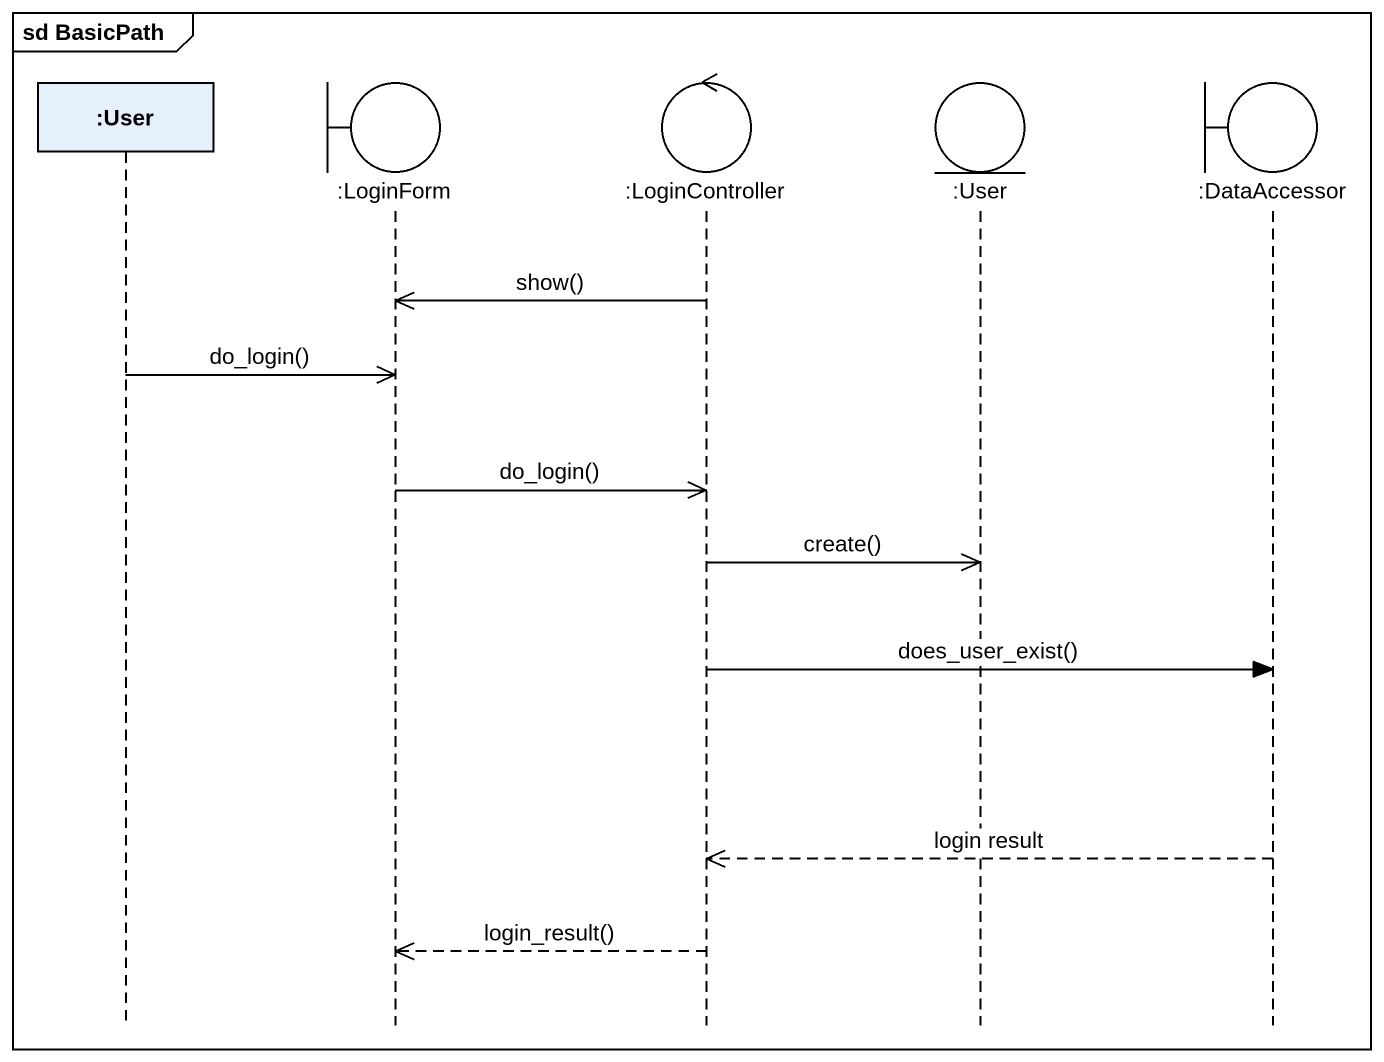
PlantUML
@startuml
mainframe sd BasicPath
hide footbox
participant ":User" as User
boundary ":LoginForm" as LoginForm
control ":LoginController" as LoginController
entity ":User" as User_2
boundary ":DataAccessor" as DataAccessor

LoginController ->> LoginForm : show()
User ->> LoginForm : do_login()
LoginForm ->> LoginController : do_login()
LoginController ->> User_2 : create()
LoginController -> DataAccessor : does_user_exist()
DataAccessor -->> LoginController : login result
LoginController -->> LoginForm : login_result()
@enduml
